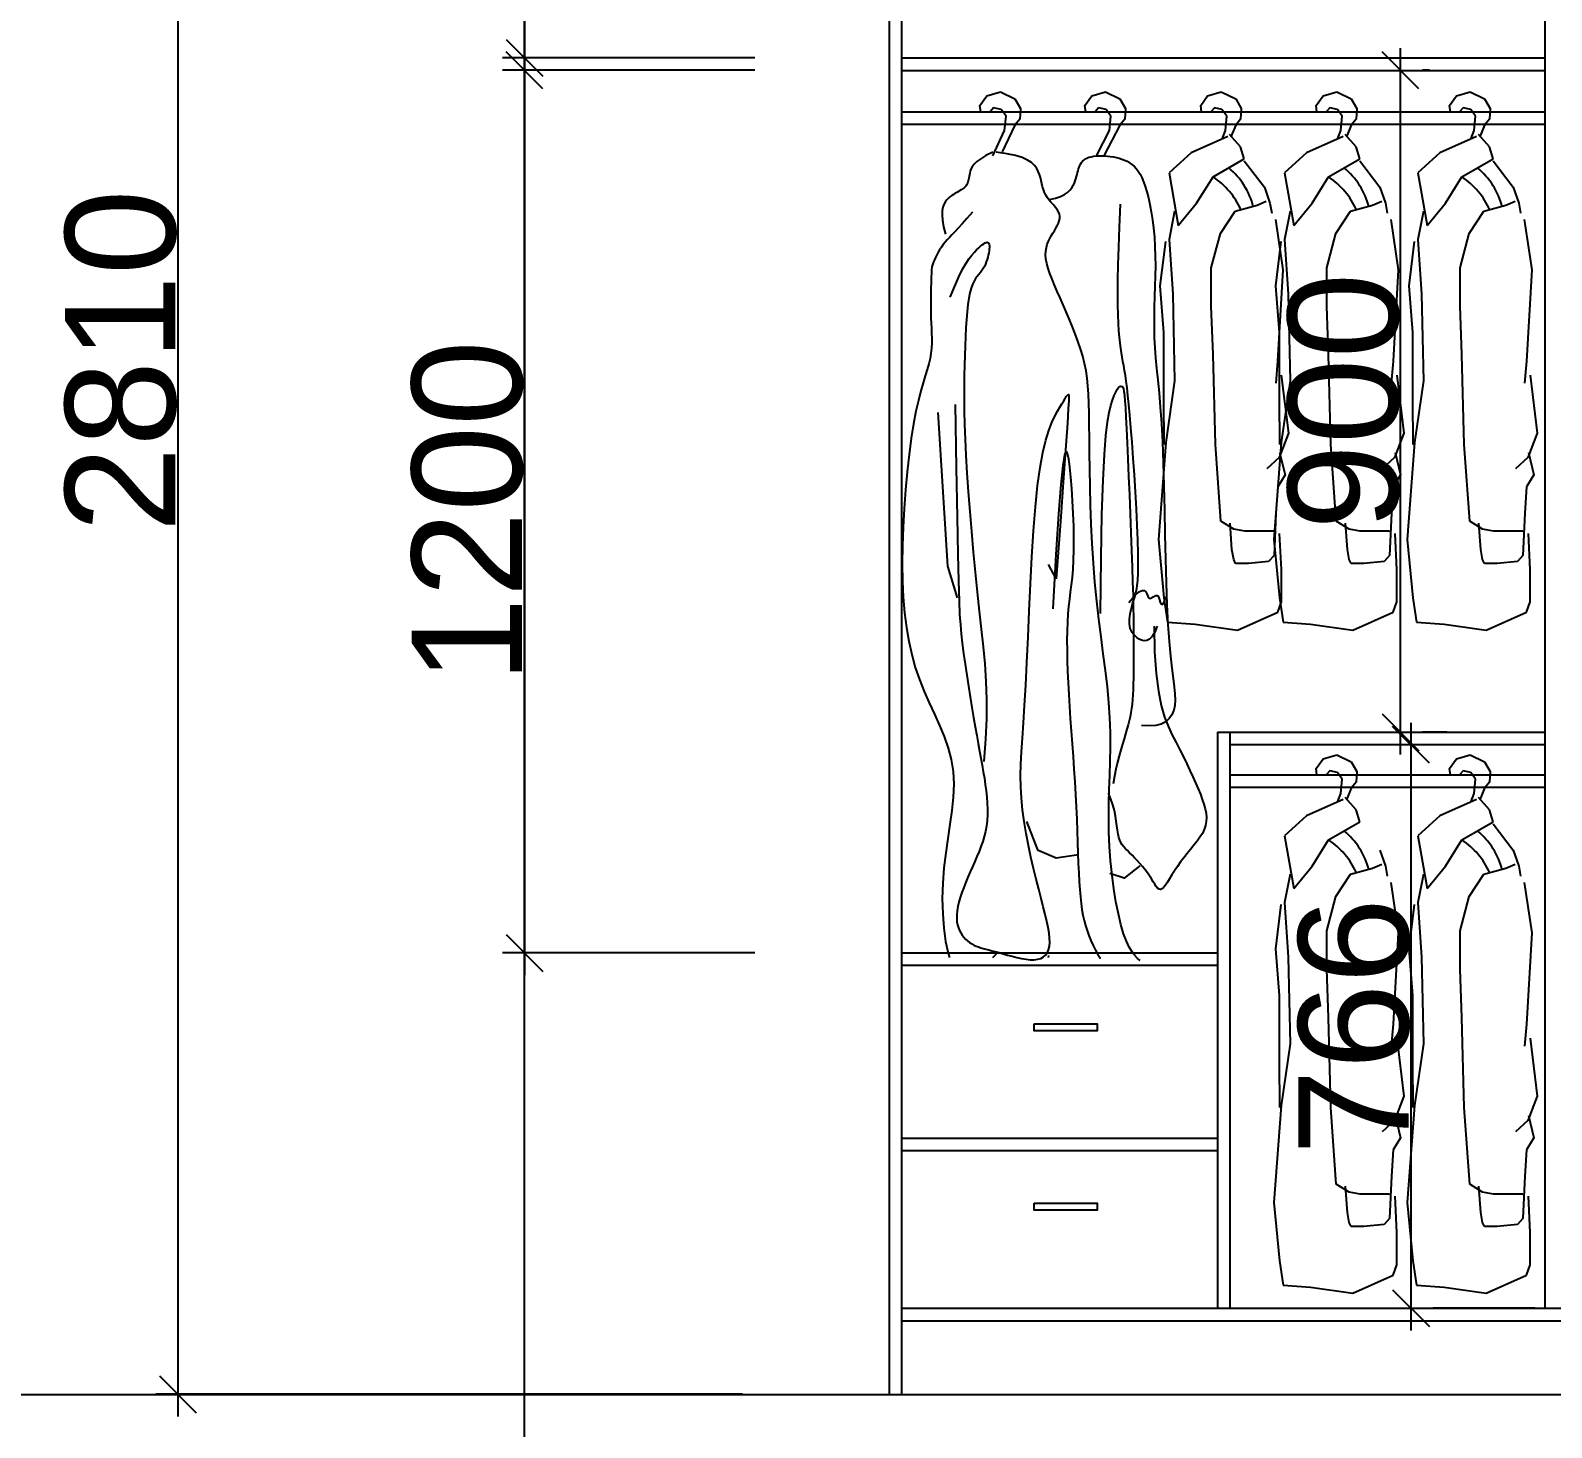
# Model space of a CAD drawing. Header units: millimetres. Extents: x -1666 to 220555, y -7114 to 28673.
# Drawn here: x 53719 to 55787, y -3278 to -1379 of the extents above; entities that cross this region are included whole.
import ezdxf

# ---------------------------------------------------------------- set-up
doc = ezdxf.new("R2010")
doc.units = ezdxf.units.MM
doc.header["$LTSCALE"] = 80
doc.styles.get("Standard").update_dxf_attribs({"font": 'arial.ttf'})
doc.dimstyles.new('ISO-25', dxfattribs={"dimtxt": 150, "dimasz": 50, "dimexe": 30, "dimexo": 200, "dimtad": 1, "dimtxsty": 'Standard', "dimblk": 'OBLIQUE', "dimcen": 2.5, "dimdle": 30, "dimclrd": 3, "dimclre": 3, "dimclrt": 3, "dimadec": 0, "dimazin": 0, "dimtfac": 1, "dimtmove": 0, "dimatfit": 3, "dimfxl": 1, "dimtfillclr": 3, "dimarcsym": 0})

# ---------------------------------------------------------------- blocks, each defined once
blk = doc.blocks.new('_Oblique')
at = {"color": 0, "linetype": 'ByBlock', "lineweight": -2}
blk.add_line((-0.5, -0.5), (0.5, 0.5), dxfattribs=at)
blk = doc.blocks.new('*D267')
at = {"color": 3, "lineweight": -2, "transparency": 16777216}
for p, q in [((53919.4, -393.1), (53919.4, -3263.1)), ((54686.7, -423.1), (53889.4, -423.1)), ((54686.7, -3233.1), (53889.4, -3233.1))]:
    blk.add_line(p, q, dxfattribs=at)
at = {"layer": 'Defpoints', "color": 0, "transparency": 16777216}
for p in [(54886.7, -423.1), (53919.4, -3233.1), (54886.7, -3233.1)]:
    blk.add_point(p, dxfattribs=at)
at = {"color": 3, "lineweight": -2, "transparency": 16777216, "xscale": 50, "yscale": 50, "zscale": 50}
for p, rotation in [((53919.4, -423.1), 90), ((53919.4, -3233.1), 270)]:
    blk.add_blockref('_Oblique', p, dxfattribs=dict(at, rotation=rotation))
at = {"color": 3, "transparency": 16777216, "insert": (53842.1, -1828.1), "char_height": 150, "attachment_point": 5, "rotation": 90}
blk.add_mtext('2810', dxfattribs=at)
blk = doc.blocks.new('*D273')
at = {"color": 3, "lineweight": -2, "transparency": 16777216}
for p, q in [((54390.5, -877.1), (54390.5, -1446.1)), ((54703.7, -907.1), (54360.5, -907.1)), ((54703.7, -1416.1), (54360.5, -1416.1))]:
    blk.add_line(p, q, dxfattribs=at)
at = {"layer": 'Defpoints', "color": 0, "transparency": 16777216}
for p in [(54903.7, -907.1), (54390.5, -1416.1), (54903.7, -1416.1)]:
    blk.add_point(p, dxfattribs=at)
at = {"color": 3, "lineweight": -2, "transparency": 16777216, "xscale": 50, "yscale": 50, "zscale": 50}
for p, rotation in [((54390.5, -907.1), 90), ((54390.5, -1416.1), 270)]:
    blk.add_blockref('_Oblique', p, dxfattribs=dict(at, rotation=rotation))
at = {"color": 3, "transparency": 16777216, "insert": (54313.3, -1161.6), "char_height": 150, "attachment_point": 5, "rotation": 90}
blk.add_mtext('509', dxfattribs=at)
blk = doc.blocks.new('*D274')
at = {"color": 3, "lineweight": -2, "transparency": 16777216}
for p, q in [((54390.5, -1403.1), (54390.5, -2663.1)), ((54703.7, -1433.1), (54360.5, -1433.1)), ((54703.7, -2633.1), (54360.5, -2633.1))]:
    blk.add_line(p, q, dxfattribs=at)
at = {"layer": 'Defpoints', "color": 0, "transparency": 16777216}
for p in [(54903.7, -1433.1), (54390.5, -2633.1), (54903.7, -2633.1)]:
    blk.add_point(p, dxfattribs=at)
at = {"color": 3, "lineweight": -2, "transparency": 16777216, "xscale": 50, "yscale": 50, "zscale": 50}
for p, rotation in [((54390.5, -1433.1), 90), ((54390.5, -2633.1), 270)]:
    blk.add_blockref('_Oblique', p, dxfattribs=dict(at, rotation=rotation))
at = {"color": 3, "transparency": 16777216, "insert": (54313.3, -2033.1), "char_height": 150, "attachment_point": 5, "rotation": 90}
blk.add_mtext('1200', dxfattribs=at)
blk = doc.blocks.new('*D279')
at = {"color": 3, "lineweight": -2, "transparency": 16777216}
for p, q in [((55581.4, -2363.1), (55581.4, -1403.1)), ((55620.9, -1433.1), (55611.4, -1433.1)), ((55644.3, -2333.1), (55611.4, -2333.1))]:
    blk.add_line(p, q, dxfattribs=at)
at = {"layer": 'Defpoints', "color": 0, "transparency": 16777216}
for p in [(55420.9, -1433.1), (55581.4, -1433.1), (55444.3, -2333.1)]:
    blk.add_point(p, dxfattribs=at)
at = {"color": 3, "lineweight": -2, "transparency": 16777216, "xscale": 50, "yscale": 50, "zscale": 50}
for p, rotation in [((55581.4, -1433.1), 90), ((55581.4, -2333.1), 270)]:
    blk.add_blockref('_Oblique', p, dxfattribs=dict(at, rotation=rotation))
at = {"color": 3, "transparency": 16777216, "insert": (55504.2, -1883.1), "char_height": 150, "attachment_point": 5, "rotation": 90}
blk.add_mtext('900', dxfattribs=at)
blk = doc.blocks.new('*D280')
at = {"color": 3, "lineweight": -2, "transparency": 16777216}
for p, q in [((55595.6, -2320.1), (55595.6, -3146.1)), ((55763.8, -2350.1), (55625.6, -2350.1)), ((55763.8, -3116.1), (55625.6, -3116.1))]:
    blk.add_line(p, q, dxfattribs=at)
at = {"layer": 'Defpoints', "color": 0, "transparency": 16777216}
for p in [(55563.8, -2350.1), (55563.8, -3116.1), (55595.6, -3116.1)]:
    blk.add_point(p, dxfattribs=at)
at = {"color": 3, "lineweight": -2, "transparency": 16777216, "xscale": 50, "yscale": 50, "zscale": 50}
for p, rotation in [((55595.6, -2350.1), 90), ((55595.6, -3116.1), 270)]:
    blk.add_blockref('_Oblique', p, dxfattribs=dict(at, rotation=rotation))
at = {"color": 3, "transparency": 16777216, "insert": (55518.4, -2733.1), "char_height": 150, "attachment_point": 5, "rotation": 90}
blk.add_mtext('766', dxfattribs=at)
blk = doc.blocks.new('*D288')
at = {"color": 3, "lineweight": -2, "transparency": 16777216}
for p, q in [((54903.7, -3316.1), (54903.7, -3630.4)), ((55332.5, -3316.1), (55332.5, -3630.4)), ((54873.7, -3600.4), (55332.5, -3600.4)), ((55332.5, -3600.4), (56013.6, -3600.4))]:
    blk.add_line(p, q, dxfattribs=at)
at = {"layer": 'Defpoints', "color": 0, "transparency": 16777216}
for p in [(54903.7, -3116.1), (55332.5, -3116.1), (55332.5, -3600.4)]:
    blk.add_point(p, dxfattribs=at)
at = {"color": 3, "lineweight": -2, "transparency": 16777216, "xscale": 50, "yscale": 50, "zscale": 50, "rotation": 180}
blk.add_blockref('_Oblique', (54903.7, -3600.4), dxfattribs=at)
at = {"color": 3, "lineweight": -2, "transparency": 16777216, "xscale": 50, "yscale": 50, "zscale": 50}
blk.add_blockref('_Oblique', (55332.5, -3600.4), dxfattribs=at)
at = {"color": 3, "transparency": 16777216, "insert": (55698, -3509.6), "char_height": 150, "attachment_point": 5}
blk.add_mtext('428,75', dxfattribs=at)

msp = doc.modelspace()

# ---------------------------------------------------------------- linework, layer by layer
at = {"color": 41, "true_color": 0xf4ee51}
for p, q in [((54390.51, -3441.083), (54390.51, -108.119)), ((54886.714, -3233.143), (54886.714, -423.143)), ((54903.714, -3233.143), (54903.714, -423.143)), ((55778.214, -3116.143), (55778.214, -440.143)), ((54903.714, -1416.143), (55778.214, -1416.143)), ((54903.714, -1433.143), (55778.214, -1433.143)), ((55332.464, -2332.691), (55332.464, -3116.143)), ((55778.214, -2333.141), (55332.464, -2333.141)), ((55349.464, -2332.691), (55349.464, -3116.143)), ((55778.214, -2350.141), (55349.464, -2350.141)), ((55332.464, -2633.143), (54903.714, -2633.143)), ((55332.464, -2650.143), (54903.714, -2650.143)), ((55332.464, -2885.143), (54903.714, -2885.143)), ((55332.464, -2902.143), (54903.714, -2902.143)), ((54903.714, -3116.143), (56686.714, -3116.143)), ((54903.714, -3133.143), (56686.714, -3133.143)), ((49392.576, -3233.143), (57996.849, -3233.143))]:
    msp.add_line(p, q, dxfattribs=at)
at = {"color": 8}
for p, q in [((55009.59, -1481.072), (55018.937, -1467.708)), ((55018.937, -1467.708), (55037.629, -1462.567)), ((55037.629, -1462.567), (55057.256, -1471.82)), ((55152.296, -1481.072), (55161.642, -1467.708)), ((55161.642, -1467.708), (55180.335, -1462.567)), ((55180.335, -1462.567), (55199.961, -1471.82)), ((55309.728, -1481.072), (55319.074, -1467.708)), ((55319.074, -1467.708), (55337.767, -1462.567)), ((55337.767, -1462.567), (55357.393, -1471.82)), ((55466.685, -1481.072), (55476.031, -1467.708)), ((55476.031, -1467.708), (55494.724, -1462.567)), ((55494.724, -1462.567), (55514.35, -1471.82)), ((55647.972, -1481.072), (55657.318, -1467.708)), ((55657.318, -1467.708), (55676.01, -1462.567)), ((55676.01, -1462.567), (55695.637, -1471.82)), ((55010.745, -1489.536), (55009.59, -1481.072)), ((55028.283, -1484.157), (55023.393, -1489.536)), ((55038.563, -1486.213), (55028.283, -1484.157)), ((55045.106, -1495.465), (55038.563, -1486.213)), ((55057.256, -1471.82), (55064.732, -1485.185)), ((55064.732, -1485.185), (55063.798, -1499.578)), ((55153.45, -1489.536), (55152.296, -1481.072)), ((55170.989, -1484.157), (55166.098, -1489.536)), ((55181.269, -1486.213), (55170.989, -1484.157)), ((55187.811, -1495.465), (55181.269, -1486.213)), ((55199.961, -1471.82), (55207.438, -1485.185)), ((55207.438, -1485.185), (55206.504, -1499.578)), ((55310.882, -1489.536), (55309.728, -1481.072)), ((55328.421, -1484.157), (55323.53, -1489.536)), ((55338.701, -1486.213), (55328.421, -1484.157)), ((55345.243, -1495.465), (55338.701, -1486.213)), ((55357.393, -1471.82), (55364.87, -1485.185)), ((55364.87, -1485.185), (55363.936, -1499.578)), ((55467.839, -1489.536), (55466.685, -1481.072)), ((55485.377, -1484.157), (55480.487, -1489.536)), ((55495.658, -1486.213), (55485.377, -1484.157)), ((55502.2, -1495.465), (55495.658, -1486.213)), ((55514.35, -1471.82), (55521.827, -1485.185)), ((55521.827, -1485.185), (55520.893, -1499.578)), ((55649.126, -1489.536), (55647.972, -1481.072)), ((55666.664, -1484.157), (55661.774, -1489.536)), ((55676.945, -1486.213), (55666.664, -1484.157)), ((55683.487, -1495.465), (55676.945, -1486.213)), ((55695.637, -1471.82), (55703.114, -1485.185)), ((55703.114, -1485.185), (55702.179, -1499.578)), ((54903.714, -1489.536), (55778.214, -1489.536)), ((54903.714, -1506.324), (55778.214, -1506.324)), ((55057.256, -1507.802), (55039.894, -1544.009)), ((55043.236, -1514.999), (55045.106, -1495.465)), ((55063.798, -1499.578), (55057.256, -1507.802)), ((55058.432, -1506.324), (55186.772, -1506.324)), ((55058.432, -1506.324), (55128.983, -1506.324)), ((55064.45, -1489.536), (55183.619, -1489.536)), ((55064.45, -1489.536), (55125.829, -1489.536)), ((55199.961, -1507.802), (55178.471, -1548.484)), ((55185.942, -1514.999), (55187.811, -1495.465)), ((55206.504, -1499.578), (55199.961, -1507.802)), ((55343.374, -1514.999), (55345.243, -1495.465)), ((55357.393, -1507.802), (55351.786, -1521.167)), ((55363.936, -1499.578), (55357.393, -1507.802)), ((55500.331, -1514.999), (55502.2, -1495.465)), ((55514.35, -1507.802), (55508.743, -1521.167)), ((55520.893, -1499.578), (55514.35, -1507.802)), ((55681.618, -1514.999), (55683.487, -1495.465)), ((55695.637, -1507.802), (55690.029, -1521.167)), ((55702.179, -1499.578), (55695.637, -1507.802)), ((55027.018, -1549.448), (55043.236, -1514.999)), ((55168.541, -1548.266), (55185.942, -1514.999)), ((55346.582, -1523.231), (55296.697, -1545.18)), ((55338.91, -1526.607), (55343.374, -1514.999)), ((55364.042, -1536.949), (55349.077, -1520.487)), ((55351.786, -1521.167), (55351.553, -1523.212)), ((55503.539, -1523.231), (55453.654, -1545.18)), ((55495.867, -1526.607), (55500.331, -1514.999)), ((55520.999, -1536.949), (55506.033, -1520.487)), ((55508.743, -1521.167), (55508.51, -1523.212)), ((55684.826, -1523.231), (55634.941, -1545.18)), ((55677.153, -1526.607), (55681.618, -1514.999)), ((55702.285, -1536.949), (55687.32, -1520.487)), ((55690.029, -1521.167), (55689.797, -1523.212)), ((55296.697, -1545.18), (55266.766, -1572.617)), ((55369.031, -1553.411), (55364.042, -1536.949)), ((55453.654, -1545.18), (55423.723, -1572.617)), ((55525.987, -1553.411), (55520.999, -1536.949)), ((55634.941, -1545.18), (55605.01, -1572.617)), ((55707.274, -1553.411), (55702.285, -1536.949)), ((55326.628, -1578.104), (55369.031, -1553.411)), ((55369.031, -1556.155), (55396.467, -1591.823)), ((55483.585, -1578.104), (55525.987, -1553.411)), ((55525.987, -1556.155), (55553.424, -1591.823)), ((55664.872, -1578.104), (55707.274, -1553.411)), ((55707.274, -1556.155), (55734.711, -1591.823)), ((55266.766, -1572.617), (55279.238, -1643.953)), ((55304.18, -1613.772), (55326.628, -1578.104)), ((55396.467, -1591.823), (55403.95, -1613.772)), ((55423.723, -1572.617), (55436.194, -1643.953)), ((55461.137, -1613.772), (55483.585, -1578.104)), ((55553.424, -1591.823), (55560.907, -1613.772)), ((55605.01, -1572.617), (55617.481, -1643.953)), ((55642.423, -1613.772), (55664.872, -1578.104)), ((55734.711, -1591.823), (55742.193, -1613.772)), ((55386.49, -1616.516), (55398.962, -1611.029)), ((55543.447, -1616.516), (55555.918, -1611.029)), ((55724.734, -1616.516), (55737.205, -1611.029)), ((55274.249, -1624.747), (55266.766, -1663.158)), ((55279.238, -1643.953), (55304.18, -1613.772)), ((55336.605, -1654.927), (55356.559, -1624.747)), ((55356.559, -1624.747), (55386.49, -1616.516)), ((55403.95, -1613.772), (55406.444, -1627.491)), ((55431.206, -1624.747), (55423.723, -1663.158)), ((55436.194, -1643.953), (55461.137, -1613.772)), ((55493.562, -1654.927), (55513.516, -1624.747)), ((55513.516, -1624.747), (55543.447, -1616.516)), ((55560.907, -1613.772), (55563.401, -1627.491)), ((55612.492, -1624.747), (55605.01, -1663.158)), ((55617.481, -1643.953), (55642.423, -1613.772)), ((55674.849, -1654.927), (55694.803, -1624.747)), ((55694.803, -1624.747), (55724.734, -1616.516)), ((55742.193, -1613.772), (55744.688, -1627.491)), ((55411.433, -1635.722), (55421.41, -1704.314)), ((55568.39, -1635.722), (55578.367, -1704.314)), ((55749.676, -1635.722), (55759.653, -1704.314)), ((55261.778, -1665.902), (55254.295, -1726.263)), ((55266.766, -1663.158), (55271.755, -1737.238)), ((55324.134, -1701.57), (55336.605, -1654.927)), ((55418.735, -1665.902), (55411.252, -1726.263)), ((55423.723, -1663.158), (55428.712, -1737.238)), ((55481.091, -1701.57), (55493.562, -1654.927)), ((55600.021, -1665.902), (55592.538, -1726.263)), ((55605.01, -1663.158), (55609.998, -1737.238)), ((55662.377, -1701.57), (55674.849, -1654.927)), ((55324.134, -1753.7), (55324.134, -1701.57)), ((55421.41, -1704.314), (55414.222, -1828.393)), ((55481.091, -1753.7), (55481.091, -1701.57)), ((55578.367, -1704.314), (55571.179, -1828.393)), ((55662.377, -1753.7), (55662.377, -1701.57)), ((55759.653, -1704.314), (55752.465, -1828.393)), ((55254.295, -1726.263), (55259.284, -1789.368)), ((55411.252, -1726.263), (55416.24, -1789.368)), ((55592.538, -1726.263), (55597.527, -1789.368)), ((55271.755, -1737.238), (55274.249, -1855.216)), ((55326.628, -1819.548), (55324.134, -1753.7)), ((55428.712, -1737.238), (55431.206, -1855.216)), ((55483.585, -1819.548), (55481.091, -1753.7)), ((55609.998, -1737.238), (55612.492, -1855.216)), ((55664.872, -1819.548), (55662.377, -1753.7)), ((55259.284, -1789.368), (55259.284, -1879.909)), ((55416.24, -1789.368), (55416.24, -1879.909)), ((55597.527, -1789.368), (55597.527, -1879.909)), ((55329.68, -1941.856), (55326.628, -1819.548)), ((55486.637, -1941.856), (55483.585, -1819.548)), ((55667.924, -1941.856), (55664.872, -1819.548)), ((55414.222, -1828.393), (55411.728, -1858.573)), ((55571.179, -1828.393), (55568.685, -1858.573)), ((55752.465, -1828.393), (55749.971, -1858.573)), ((55274.249, -1855.216), (55262.336, -1939.113)), ((55419.21, -1847.598), (55428.892, -1926.551)), ((55431.206, -1855.216), (55419.293, -1939.113)), ((55576.167, -1847.598), (55585.849, -1926.551)), ((55612.492, -1855.216), (55600.579, -1939.113)), ((55757.454, -1847.598), (55767.136, -1926.551)), ((55259.284, -1879.909), (55259.841, -1941.856)), ((55416.24, -1879.909), (55416.798, -1941.856)), ((55597.527, -1879.909), (55598.085, -1941.856)), ((55262.336, -1939.113), (55252.359, -2070.809)), ((55337.163, -2046.116), (55329.68, -1941.856)), ((55419.293, -1939.113), (55409.316, -2070.809)), ((55428.892, -1926.551), (55416.421, -1959.476)), ((55494.12, -2046.116), (55486.637, -1941.856)), ((55585.849, -1926.551), (55573.378, -1959.476)), ((55600.579, -1939.113), (55590.602, -2070.809)), ((55675.406, -2046.116), (55667.924, -1941.856)), ((55767.136, -1926.551), (55754.665, -1959.476)), ((55416.421, -1959.476), (55399.519, -1974.781)), ((55416.979, -1952.831), (55424.462, -1983.012)), ((55573.378, -1959.476), (55556.476, -1974.781)), ((55573.936, -1952.831), (55581.419, -1983.012)), ((55754.665, -1959.476), (55737.763, -1974.781)), ((55755.222, -1952.831), (55762.705, -1983.012)), ((55424.462, -1983.012), (55414.485, -1999.474)), ((55581.419, -1983.012), (55571.442, -1999.474)), ((55762.705, -1983.012), (55752.728, -1999.474)), ((55414.485, -1999.474), (55411.991, -2035.141)), ((55571.442, -1999.474), (55568.948, -2035.141)), ((55752.728, -1999.474), (55750.234, -2035.141)), ((55354.623, -2057.091), (55337.163, -2046.116)), ((55411.991, -2035.141), (55409.496, -2092.759)), ((55511.58, -2057.091), (55494.12, -2046.116)), ((55568.948, -2035.141), (55566.453, -2092.759)), ((55692.866, -2057.091), (55675.406, -2046.116)), ((55750.234, -2035.141), (55747.74, -2092.759)), ((55352.129, -2084.528), (55349.634, -2048.86)), ((55369.588, -2059.835), (55354.623, -2057.091)), ((55409.496, -2059.835), (55369.588, -2059.835)), ((55419.473, -2111.964), (55416.979, -2062.578)), ((55509.086, -2084.528), (55506.591, -2048.86)), ((55526.545, -2059.835), (55511.58, -2057.091)), ((55566.453, -2059.835), (55526.545, -2059.835)), ((55576.43, -2111.964), (55573.936, -2062.578)), ((55690.372, -2084.528), (55687.878, -2048.86)), ((55707.832, -2059.835), (55692.866, -2057.091)), ((55747.74, -2059.835), (55707.832, -2059.835)), ((55757.717, -2111.964), (55755.222, -2062.578)), ((55252.359, -2070.809), (55259.841, -2150.376)), ((55354.623, -2098.246), (55352.129, -2084.528)), ((55409.316, -2070.809), (55416.798, -2150.376)), ((55511.58, -2098.246), (55509.086, -2084.528)), ((55590.602, -2070.809), (55598.085, -2150.376)), ((55692.866, -2098.246), (55690.372, -2084.528)), ((55357.117, -2103.733), (55354.623, -2098.246)), ((55374.577, -2103.733), (55357.117, -2103.733)), ((55402.014, -2100.99), (55374.577, -2103.733)), ((55409.496, -2092.759), (55402.014, -2100.99)), ((55514.074, -2103.733), (55511.58, -2098.246)), ((55531.534, -2103.733), (55514.074, -2103.733)), ((55558.971, -2100.99), (55531.534, -2103.733)), ((55566.453, -2092.759), (55558.971, -2100.99)), ((55695.36, -2103.733), (55692.866, -2098.246)), ((55712.82, -2103.733), (55695.36, -2103.733)), ((55740.257, -2100.99), (55712.82, -2103.733)), ((55747.74, -2092.759), (55740.257, -2100.99)), ((55419.473, -2155.863), (55419.473, -2111.964)), ((55576.43, -2155.863), (55576.43, -2111.964)), ((55757.717, -2155.863), (55757.717, -2111.964)), ((55259.841, -2150.376), (55264.83, -2183.3)), ((55416.798, -2150.376), (55421.787, -2183.3)), ((55598.085, -2150.376), (55603.073, -2183.3)), ((55359.611, -2194.275), (55414.485, -2169.582)), ((55414.485, -2169.582), (55419.473, -2155.863)), ((55516.568, -2194.275), (55571.442, -2169.582)), ((55571.442, -2169.582), (55576.43, -2155.863)), ((55697.855, -2194.275), (55752.728, -2169.582)), ((55752.728, -2169.582), (55757.717, -2155.863)), ((55264.83, -2183.3), (55302.244, -2186.044)), ((55302.244, -2186.044), (55359.611, -2194.275)), ((55421.787, -2183.3), (55459.201, -2186.044)), ((55459.201, -2186.044), (55516.568, -2194.275)), ((55603.073, -2183.3), (55640.487, -2186.044)), ((55640.487, -2186.044), (55697.855, -2194.275)), ((55466.685, -2382.407), (55476.031, -2369.042)), ((55476.031, -2369.042), (55494.724, -2363.902)), ((55494.724, -2363.902), (55514.35, -2373.155)), ((55514.35, -2373.155), (55521.827, -2386.52)), ((55647.972, -2382.407), (55657.318, -2369.042)), ((55657.318, -2369.042), (55676.01, -2363.902)), ((55676.01, -2363.902), (55695.637, -2373.155)), ((55695.637, -2373.155), (55703.114, -2386.52)), ((55349.464, -2390.871), (55778.214, -2390.871)), ((55467.839, -2390.871), (55466.685, -2382.407)), ((55485.377, -2385.492), (55480.487, -2390.871)), ((55495.658, -2387.548), (55485.377, -2385.492)), ((55502.2, -2396.8), (55495.658, -2387.548)), ((55500.331, -2416.334), (55502.2, -2396.8)), ((55521.827, -2386.52), (55520.893, -2400.913)), ((55649.126, -2390.871), (55647.972, -2382.407)), ((55666.664, -2385.492), (55661.774, -2390.871)), ((55676.945, -2387.548), (55666.664, -2385.492)), ((55683.487, -2396.8), (55676.945, -2387.548)), ((55681.618, -2416.334), (55683.487, -2396.8)), ((55703.114, -2386.52), (55702.179, -2400.913)), ((55349.464, -2407.659), (55778.214, -2407.659)), ((55495.867, -2427.942), (55500.331, -2416.334)), ((55514.35, -2409.137), (55508.743, -2422.502)), ((55520.893, -2400.913), (55514.35, -2409.137)), ((55677.153, -2427.942), (55681.618, -2416.334)), ((55695.637, -2409.137), (55690.029, -2422.502)), ((55702.179, -2400.913), (55695.637, -2409.137)), ((55503.539, -2424.566), (55453.654, -2446.515)), ((55520.999, -2438.284), (55506.033, -2421.822)), ((55508.743, -2422.502), (55508.51, -2424.547)), ((55525.987, -2454.746), (55520.999, -2438.284)), ((55684.826, -2424.566), (55634.941, -2446.515)), ((55702.285, -2438.284), (55687.32, -2421.822)), ((55690.029, -2422.502), (55689.797, -2424.547)), ((55707.274, -2454.746), (55702.285, -2438.284)), ((55453.654, -2446.515), (55423.723, -2473.952)), ((55483.585, -2479.439), (55525.987, -2454.746)), ((55634.941, -2446.515), (55605.01, -2473.952)), ((55664.872, -2479.439), (55707.274, -2454.746)), ((55707.274, -2457.49), (55734.711, -2493.158)), ((55423.723, -2473.952), (55436.194, -2545.287)), ((55461.137, -2515.107), (55483.585, -2479.439)), ((55605.01, -2473.952), (55617.481, -2545.287)), ((55642.423, -2515.107), (55664.872, -2479.439)), ((55553.424, -2493.158), (55560.907, -2515.107)), ((55734.711, -2493.158), (55742.193, -2515.107)), ((55436.194, -2545.287), (55461.137, -2515.107)), ((55513.516, -2526.082), (55543.447, -2517.851)), ((55543.447, -2517.851), (55555.918, -2512.363)), ((55560.907, -2515.107), (55563.401, -2528.825)), ((55617.481, -2545.287), (55642.423, -2515.107)), ((55694.803, -2526.082), (55724.734, -2517.851)), ((55724.734, -2517.851), (55737.205, -2512.363)), ((55742.193, -2515.107), (55744.688, -2528.825)), ((55431.206, -2526.082), (55423.723, -2564.493)), ((55493.562, -2556.262), (55513.516, -2526.082)), ((55568.39, -2537.056), (55578.367, -2605.648)), ((55612.492, -2526.082), (55605.01, -2564.493)), ((55674.849, -2556.262), (55694.803, -2526.082)), ((55749.676, -2537.056), (55759.653, -2605.648)), ((55481.091, -2602.905), (55493.562, -2556.262)), ((55662.377, -2602.905), (55674.849, -2556.262)), ((55418.735, -2567.237), (55411.252, -2627.598)), ((55423.723, -2564.493), (55428.712, -2638.573)), ((55600.021, -2567.237), (55592.538, -2627.598)), ((55605.01, -2564.493), (55609.998, -2638.573)), ((55481.091, -2655.035), (55481.091, -2602.905)), ((55662.377, -2655.035), (55662.377, -2602.905)), ((55578.367, -2605.648), (55571.179, -2729.727)), ((55759.653, -2605.648), (55752.465, -2729.727)), ((55411.252, -2627.598), (55416.24, -2690.702)), ((55428.712, -2638.573), (55431.206, -2756.551)), ((55592.538, -2627.598), (55597.527, -2690.702)), ((55609.998, -2638.573), (55612.492, -2756.551)), ((55483.585, -2720.883), (55481.091, -2655.035)), ((55664.872, -2720.883), (55662.377, -2655.035)), ((55416.24, -2690.702), (55416.24, -2781.244)), ((55597.527, -2690.702), (55597.527, -2781.244)), ((55486.637, -2843.191), (55483.585, -2720.883)), ((55667.924, -2843.191), (55664.872, -2720.883)), ((55571.179, -2729.727), (55568.685, -2759.908)), ((55576.167, -2748.933), (55585.849, -2827.886)), ((55752.465, -2729.727), (55749.971, -2759.908)), ((55757.454, -2748.933), (55767.136, -2827.886)), ((55431.206, -2756.551), (55419.293, -2840.448)), ((55612.492, -2756.551), (55600.579, -2840.448)), ((55416.24, -2781.244), (55416.798, -2843.191)), ((55597.527, -2781.244), (55598.085, -2843.191)), ((55585.849, -2827.886), (55573.378, -2860.81)), ((55767.136, -2827.886), (55754.665, -2860.81)), ((55419.293, -2840.448), (55409.316, -2972.144)), ((55494.12, -2947.451), (55486.637, -2843.191)), ((55600.579, -2840.448), (55590.602, -2972.144)), ((55675.406, -2947.451), (55667.924, -2843.191)), ((55573.378, -2860.81), (55556.476, -2876.115)), ((55573.936, -2854.166), (55581.419, -2884.346)), ((55754.665, -2860.81), (55737.763, -2876.115)), ((55755.222, -2854.166), (55762.705, -2884.346)), ((55581.419, -2884.346), (55571.442, -2900.808)), ((55762.705, -2884.346), (55752.728, -2900.808)), ((55571.442, -2900.808), (55568.948, -2936.476)), ((55752.728, -2900.808), (55750.234, -2936.476)), ((55511.58, -2958.426), (55494.12, -2947.451)), ((55509.086, -2985.862), (55506.591, -2950.195)), ((55568.948, -2936.476), (55566.453, -2994.093)), ((55692.866, -2958.426), (55675.406, -2947.451)), ((55690.372, -2985.862), (55687.878, -2950.195)), ((55750.234, -2936.476), (55747.74, -2994.093)), ((55409.316, -2972.144), (55416.798, -3051.711)), ((55526.545, -2961.169), (55511.58, -2958.426)), ((55566.453, -2961.169), (55526.545, -2961.169)), ((55576.43, -3013.299), (55573.936, -2963.913)), ((55590.602, -2972.144), (55598.085, -3051.711)), ((55707.832, -2961.169), (55692.866, -2958.426)), ((55747.74, -2961.169), (55707.832, -2961.169)), ((55757.717, -3013.299), (55755.222, -2963.913)), ((55511.58, -2999.581), (55509.086, -2985.862)), ((55566.453, -2994.093), (55558.971, -3002.324)), ((55692.866, -2999.581), (55690.372, -2985.862)), ((55747.74, -2994.093), (55740.257, -3002.324)), ((55514.074, -3005.068), (55511.58, -2999.581)), ((55531.534, -3005.068), (55514.074, -3005.068)), ((55558.971, -3002.324), (55531.534, -3005.068)), ((55576.43, -3057.198), (55576.43, -3013.299)), ((55695.36, -3005.068), (55692.866, -2999.581)), ((55712.82, -3005.068), (55695.36, -3005.068)), ((55740.257, -3002.324), (55712.82, -3005.068)), ((55757.717, -3057.198), (55757.717, -3013.299)), ((55416.798, -3051.711), (55421.787, -3084.635)), ((55571.442, -3070.916), (55576.43, -3057.198)), ((55598.085, -3051.711), (55603.073, -3084.635)), ((55752.728, -3070.916), (55757.717, -3057.198)), ((55516.568, -3095.61), (55571.442, -3070.916)), ((55697.855, -3095.61), (55752.728, -3070.916)), ((55421.787, -3084.635), (55459.201, -3087.378)), ((55459.201, -3087.378), (55516.568, -3095.61)), ((55603.073, -3084.635), (55640.487, -3087.378)), ((55640.487, -3087.378), (55697.855, -3095.61))]:
    msp.add_line(p, q, dxfattribs=at)
for points in [[(55027.067, -1544.344), (55017.847, -1549.039), (55010.726, -1553.345), (55005.416, -1557.292), (55001.626, -1560.913), (54999.064, -1564.24), (54997.441, -1567.304), (54996.466, -1570.137), (54995.848, -1572.771), (54995.342, -1575.233), (54994.883, -1577.532), (54994.448, -1579.672), (54994.017, -1581.656), (54993.57, -1583.491), (54993.085, -1585.178), (54992.542, -1586.723), (54991.919, -1588.131), (54991.197, -1589.407), (54990.362, -1590.575), (54989.401, -1591.659), (54988.302, -1592.685), (54987.053, -1593.677), (54985.64, -1594.66), (54984.052, -1595.661), (54982.275, -1596.703), (54980.306, -1597.813), (54978.178, -1599.016), (54975.933, -1600.342), (54973.613, -1601.815), (54971.259, -1603.465), (54968.914, -1605.318), (54966.618, -1607.4), (54964.415, -1609.741), (54962.361, -1612.395), (54960.576, -1615.537), (54959.191, -1619.369), (54958.343, -1624.095), (54958.165, -1629.918), (54958.79, -1637.04), (54960.352, -1645.666), (54962.987, -1655.997)], [(55227.452, -2643.276), (55223.98, -2640.396), (55220.308, -2636.645), (55216.502, -2631.723), (55212.628, -2625.327), (55208.755, -2617.156), (55204.949, -2606.909), (55201.276, -2594.391), (55197.805, -2579.835), (55194.601, -2563.58), (55191.733, -2545.963), (55189.266, -2527.326), (55187.268, -2508.006), (55185.806, -2488.344), (55184.946, -2468.676), (55184.714, -2449.269), (55184.968, -2430.083), (55185.524, -2411.006), (55186.196, -2391.925), (55186.802, -2372.727), (55187.156, -2353.298), (55187.075, -2333.527), (55186.375, -2313.299), (55184.929, -2292.516), (55182.841, -2271.142), (55180.274, -2249.151), (55177.39, -2226.522), (55174.352, -2203.231), (55171.321, -2179.255), (55168.46, -2154.571), (55165.931, -2129.155), (55163.861, -2103.056), (55162.228, -2076.604), (55160.976, -2050.202), (55160.049, -2024.251), (55159.39, -1999.155), (55158.942, -1975.314), (55158.648, -1953.132), (55158.453, -1933.01), (55158.296, -1915.228), (55158.103, -1899.575), (55157.8, -1885.719), (55157.308, -1873.326), (55156.553, -1862.064), (55155.457, -1851.6), (55153.945, -1841.601), (55151.94, -1831.734), (55149.392, -1821.733), (55146.359, -1811.598), (55142.924, -1801.395), (55139.17, -1791.193), (55135.183, -1781.058), (55131.044, -1771.057), (55126.839, -1761.256), (55122.65, -1751.724), (55118.562, -1742.519), (55114.653, -1733.674), (55111.003, -1725.215), (55107.693, -1717.166), (55104.801, -1709.551), (55102.408, -1702.398), (55100.592, -1695.73), (55099.433, -1689.573), (55098.982, -1683.937), (55099.176, -1678.779), (55099.923, -1674.039), (55101.13, -1669.659), (55102.705, -1665.581), (55104.557, -1661.745), (55106.592, -1658.094), (55108.72, -1654.568), (55110.847, -1651.118), (55112.878, -1647.731), (55114.716, -1644.403), (55116.266, -1641.129), (55117.43, -1637.905), (55118.113, -1634.727), (55118.218, -1631.591), (55117.65, -1628.493), (55116.354, -1625.425), (55114.446, -1622.365), (55112.087, -1619.288), (55109.434, -1616.17), (55106.648, -1612.985), (55103.887, -1609.707), (55101.31, -1606.312), (55099.076, -1602.775), (55097.298, -1599.079), (55095.903, -1595.241), (55094.772, -1591.285), (55093.785, -1587.238), (55092.823, -1583.123), (55091.767, -1578.966), (55090.498, -1574.793), (55088.896, -1570.628), (55086.806, -1566.504), (55083.932, -1562.485), (55079.939, -1558.642), (55074.497, -1555.046), (55067.271, -1551.768), (55057.929, -1548.879), (55046.139, -1546.45), (55031.567, -1544.553)], [(55104.434, -1608.848), (55112.498, -1607.002), (55119.123, -1604.731), (55124.475, -1602.114), (55128.723, -1599.226), (55132.032, -1596.145), (55134.572, -1592.95), (55136.508, -1589.717), (55138.01, -1586.523), (55139.223, -1583.434), (55140.22, -1580.459), (55141.048, -1577.598), (55141.76, -1574.848), (55142.405, -1572.206), (55143.033, -1569.671), (55143.694, -1567.241), (55144.439, -1564.913), (55145.315, -1562.689), (55146.353, -1560.582), (55147.585, -1558.609), (55149.038, -1556.787), (55150.742, -1555.132), (55152.727, -1553.662), (55155.021, -1552.392), (55157.655, -1551.34), (55160.643, -1550.517), (55163.945, -1549.917), (55167.506, -1549.525), (55171.273, -1549.331), (55175.19, -1549.32), (55179.204, -1549.481), (55183.259, -1549.802), (55187.302, -1550.268), (55191.285, -1550.875), (55195.188, -1551.641), (55198.999, -1552.591), (55202.706, -1553.751), (55206.295, -1555.145), (55209.755, -1556.798), (55213.072, -1558.736), (55216.234, -1560.984), (55219.233, -1563.576), (55222.078, -1566.587), (55224.78, -1570.101), (55227.352, -1574.2), (55229.807, -1578.969), (55232.157, -1584.492), (55234.415, -1590.851), (55236.594, -1598.132), (55238.697, -1606.39), (55240.691, -1615.573), (55242.534, -1625.601), (55244.184, -1636.396), (55245.6, -1647.877), (55246.74, -1659.965), (55247.562, -1672.58), (55248.024, -1685.643), (55248.109, -1699.075), (55247.901, -1712.796), (55247.509, -1726.725), (55247.042, -1740.785), (55246.608, -1754.894), (55246.316, -1768.975), (55246.276, -1782.946), (55246.595, -1796.73), (55247.35, -1810.338), (55248.477, -1824.158), (55249.883, -1838.669), (55251.472, -1854.35), (55253.149, -1871.681), (55254.818, -1891.142), (55256.384, -1913.211), (55257.752, -1938.368), (55258.856, -1966.854), (55259.748, -1997.962), (55260.509, -2030.745), (55261.223, -2064.256), (55261.97, -2097.55), (55262.833, -2129.68), (55263.892, -2159.7), (55265.23, -2186.663), (55266.887, -2209.853), (55268.739, -2229.474), (55270.618, -2245.959), (55272.358, -2259.741), (55273.793, -2271.254), (55274.756, -2280.931), (55275.081, -2289.205), (55274.601, -2296.511), (55273.164, -2303.186), (55270.677, -2309.191), (55267.06, -2314.393), (55262.233, -2318.657), (55256.117, -2321.849), (55248.632, -2323.836), (55239.699, -2324.483), (55229.238, -2323.657)], [(54999.42, -1625.993), (54991.964, -1634.775), (54985.579, -1641.999), (54980.132, -1647.918), (54975.488, -1652.782), (54971.514, -1656.842), (54968.077, -1660.35), (54965.04, -1663.556), (54962.272, -1666.712), (54959.663, -1670.017), (54957.205, -1673.46), (54954.914, -1676.978), (54952.807, -1680.509), (54950.901, -1683.989), (54949.212, -1687.357), (54947.759, -1690.549), (54946.556, -1693.502), (54945.612, -1696.186), (54944.898, -1698.703), (54944.377, -1701.187), (54944.011, -1703.771), (54943.762, -1706.589), (54943.592, -1709.776), (54943.465, -1713.465), (54943.341, -1717.791), (54943.194, -1722.844), (54943.034, -1728.551), (54942.883, -1734.793), (54942.761, -1741.454), (54942.689, -1748.417), (54942.688, -1755.563), (54942.78, -1762.777), (54942.984, -1769.94), (54943.304, -1776.963), (54943.67, -1783.86), (54943.995, -1790.673), (54944.189, -1797.444), (54944.166, -1804.215), (54943.838, -1811.028), (54943.116, -1817.925), (54941.912, -1824.948), (54940.169, -1832.183), (54937.946, -1839.897), (54935.33, -1848.403), (54932.413, -1858.012), (54929.281, -1869.036), (54926.025, -1881.788), (54922.732, -1896.579), (54919.493, -1913.721), (54916.391, -1933.393), (54913.497, -1955.233), (54910.874, -1978.749), (54908.587, -2003.445), (54906.703, -2028.827), (54905.286, -2054.402), (54904.4, -2079.675), (54904.111, -2104.152), (54904.477, -2127.435), (54905.527, -2149.513), (54907.282, -2170.474), (54909.766, -2190.401), (54912.998, -2209.383), (54917.002, -2227.503), (54921.8, -2244.849), (54927.412, -2261.506), (54933.801, -2277.573), (54940.684, -2293.196), (54947.718, -2308.534), (54954.559, -2323.746), (54960.864, -2338.993), (54966.29, -2354.431), (54970.494, -2370.222), (54973.133, -2386.523), (54973.984, -2403.461), (54973.314, -2421.036), (54971.509, -2439.214), (54968.958, -2457.961), (54966.046, -2477.243), (54963.162, -2497.028), (54960.692, -2517.282), (54959.024, -2537.971), (54958.465, -2558.955), (54959.01, -2579.662), (54960.571, -2599.415), (54963.064, -2617.535), (54966.403, -2633.345), (54968.324, -2639.357)], [(55250.669, -2188.639), (55247.319, -2196.933), (55243.757, -2202.748), (55240.074, -2206.421), (55236.359, -2208.285), (55232.703, -2208.675), (55229.196, -2207.928), (55225.927, -2206.376), (55222.987, -2204.356), (55220.447, -2202.145), (55218.307, -2199.796), (55216.548, -2197.305), (55215.151, -2194.667), (55214.097, -2191.878), (55213.368, -2188.935), (55212.944, -2185.833), (55212.807, -2182.567), (55212.936, -2179.14), (55213.304, -2175.574), (55213.881, -2171.899), (55214.638, -2168.145), (55215.545, -2164.341), (55216.574, -2160.516), (55217.695, -2156.699), (55218.879, -2152.92), (55220.092, -2149.134), (55221.283, -2145.003), (55222.397, -2140.114), (55223.378, -2134.055), (55224.171, -2126.412), (55224.721, -2116.775), (55224.971, -2104.73), (55224.868, -2089.864), (55224.374, -2071.96), (55223.536, -2051.573), (55222.418, -2029.452), (55221.084, -2006.347), (55219.599, -1983.008), (55218.029, -1960.184), (55216.437, -1938.624), (55214.889, -1919.079), (55213.436, -1902.122), (55212.078, -1887.62), (55210.801, -1875.267), (55209.592, -1864.754), (55208.437, -1855.773), (55207.322, -1848.017), (55206.235, -1841.179), (55205.161, -1834.949), (55204.092, -1829.034), (55203.04, -1823.195), (55202.022, -1817.205), (55201.054, -1810.839), (55200.152, -1803.869), (55199.335, -1796.071), (55198.617, -1787.218), (55198.017, -1777.084), (55197.554, -1765.429), (55197.258, -1751.952), (55197.164, -1736.341), (55197.303, -1718.282), (55197.711, -1697.459), (55198.419, -1673.56), (55199.463, -1646.271), (55200.875, -1615.277)], [(54969.416, -1741.722), (54975.551, -1726.345), (54981.125, -1713.742), (54986.18, -1703.57), (54990.758, -1695.489), (54994.901, -1689.157), (54998.65, -1684.234), (55002.047, -1680.379), (55005.135, -1677.249), (55007.949, -1674.563), (55010.498, -1672.268), (55012.789, -1670.371), (55014.824, -1668.878), (55016.608, -1667.795), (55018.145, -1667.128), (55019.439, -1666.884), (55020.494, -1667.07), (55021.317, -1667.683), (55021.917, -1668.699), (55022.309, -1670.083), (55022.503, -1671.802), (55022.514, -1673.823), (55022.353, -1676.111), (55022.032, -1678.634), (55021.566, -1681.357), (55020.962, -1684.246), (55020.215, -1687.256), (55019.318, -1690.342), (55018.262, -1693.457), (55017.038, -1696.555), (55015.639, -1699.591), (55014.055, -1702.517), (55012.279, -1705.289), (55010.313, -1707.897), (55008.205, -1710.485), (55006.013, -1713.232), (55003.796, -1716.317), (55001.612, -1719.922), (54999.52, -1724.226), (54997.58, -1729.408), (54995.848, -1735.65), (54994.37, -1743.083), (54993.13, -1751.646), (54992.1, -1761.23), (54991.249, -1771.726), (54990.549, -1783.027), (54989.971, -1795.022), (54989.485, -1807.603), (54989.061, -1820.661), (54988.683, -1834.142), (54988.382, -1848.202), (54988.199, -1863.053), (54988.179, -1878.907), (54988.363, -1895.976), (54988.795, -1914.471), (54989.518, -1934.603), (54990.574, -1956.584), (54991.991, -1980.517), (54993.739, -2006.066), (54995.771, -2032.788), (54998.041, -2060.238), (55000.504, -2087.973), (55003.114, -2115.549), (55005.824, -2142.521), (55008.589, -2168.446), (55011.339, -2193.052), (55013.909, -2216.755), (55016.108, -2240.143), (55017.748, -2263.804), (55018.639, -2288.327), (55018.592, -2314.3), (55017.417, -2342.312), (55014.924, -2372.949)], [(54975.845, -1887.456), (54977.433, -1973.661), (54978.669, -2040.495), (54979.653, -2090.894), (54980.481, -2127.796), (54981.253, -2154.138), (54982.066, -2172.858), (54983.017, -2186.891), (54984.205, -2199.176), (54985.703, -2212.115), (54987.482, -2225.968), (54989.486, -2240.462), (54991.662, -2255.322), (54993.955, -2270.274), (54996.311, -2285.044), (54998.675, -2299.358), (55000.993, -2312.941), (55003.219, -2325.585), (55005.341, -2337.336), (55007.354, -2348.31), (55009.253, -2358.617), (55011.036, -2368.372), (55012.697, -2377.688), (55014.232, -2386.677), (55015.638, -2395.452), (55016.904, -2404.106), (55017.993, -2412.642), (55018.865, -2421.045), (55019.478, -2429.296), (55019.789, -2437.38), (55019.757, -2445.28), (55019.34, -2452.98), (55018.496, -2460.461), (55017.199, -2467.719), (55015.487, -2474.788), (55013.416, -2481.715), (55011.039, -2488.545), (55008.411, -2495.325), (55005.587, -2502.102), (55002.62, -2508.92), (54999.565, -2515.826), (54996.478, -2522.847), (54993.425, -2529.935), (54990.473, -2537.023), (54987.688, -2544.044), (54985.137, -2550.931), (54982.888, -2557.617), (54981.007, -2564.035), (54979.562, -2570.118), (54978.603, -2575.814), (54978.116, -2581.124), (54978.074, -2586.066), (54978.446, -2590.657), (54979.203, -2594.912), (54980.315, -2598.85), (54981.755, -2602.486), (54983.491, -2605.837), (54985.495, -2608.92), (54987.738, -2611.742), (54990.19, -2614.314), (54992.823, -2616.643), (54995.605, -2618.737), (54998.51, -2620.605), (55001.506, -2622.256), (55004.565, -2623.697), (55007.673, -2624.945), (55010.877, -2626.047), (55014.241, -2627.056), (55017.826, -2628.028), (55021.696, -2629.017), (55025.913, -2630.076), (55030.54, -2631.261), (55035.641, -2632.627), (55041.243, -2634.199), (55047.238, -2635.892), (55053.485, -2637.593), (55059.84, -2639.19), (55066.162, -2640.569), (55072.309, -2641.618), (55078.137, -2642.223), (55083.504, -2642.271), (55088.292, -2641.668), (55092.473, -2640.396), (55096.043, -2638.453), (55098.997, -2635.841), (55101.332, -2632.56), (55103.044, -2628.608), (55104.127, -2623.987), (55104.578, -2618.696), (55104.403, -2612.725), (55103.641, -2606.016), (55102.343, -2598.504), (55100.56, -2590.121), (55098.342, -2580.801), (55095.738, -2570.476), (55092.799, -2559.079), (55089.576, -2546.544), (55086.131, -2532.853), (55082.578, -2518.186), (55079.041, -2502.775), (55075.646, -2486.848), (55072.519, -2470.637), (55069.786, -2454.372), (55067.572, -2438.282), (55066.002, -2422.599), (55065.164, -2407.414), (55064.99, -2392.274), (55065.376, -2376.585), (55066.215, -2359.754), (55067.401, -2341.19), (55068.83, -2320.301), (55070.395, -2296.493), (55071.99, -2269.174), (55073.541, -2238.034), (55075.085, -2203.892), (55076.692, -2167.849), (55078.431, -2131.006), (55080.371, -2094.465), (55082.581, -2059.326), (55085.13, -2026.691), (55088.087, -1997.661), (55091.488, -1973.071), (55095.243, -1952.69), (55099.231, -1936.023), (55103.328, -1922.574), (55107.412, -1911.846), (55111.361, -1903.343), (55115.053, -1896.569), (55118.364, -1891.028), (55121.2, -1886.308), (55123.574, -1882.335), (55125.525, -1879.12), (55127.093, -1876.673), (55128.318, -1875.005), (55129.239, -1874.126), (55129.896, -1874.046), (55130.33, -1874.776), (55130.546, -1876.743), (55130.419, -1882.041), (55129.788, -1893.179), (55128.495, -1912.669), (55126.38, -1943.02), (55123.284, -1986.743), (55119.046, -2046.348), (55113.508, -2124.345)], [(55173.516, -2171.494), (55174.346, -2096.553), (55175.564, -2036.842), (55177.111, -1990.405), (55178.926, -1955.286), (55180.948, -1929.531), (55183.118, -1911.182), (55185.375, -1898.286), (55187.659, -1888.885), (55189.915, -1881.333), (55192.113, -1875.217), (55194.227, -1870.432), (55196.232, -1866.873), (55198.103, -1864.436), (55199.815, -1863.016), (55201.342, -1862.509), (55202.661, -1862.81), (55203.757, -1863.889), (55204.666, -1866.022), (55205.434, -1869.557), (55206.109, -1874.844), (55206.738, -1882.233), (55207.368, -1892.074), (55208.045, -1904.716), (55208.817, -1920.508), (55209.716, -1939.618), (55210.718, -1961.479), (55211.782, -1985.341), (55212.869, -2010.455), (55213.939, -2036.071), (55214.952, -2061.44), (55215.87, -2085.812), (55216.652, -2108.438), (55217.269, -2128.737), (55217.733, -2146.801), (55218.066, -2162.893), (55218.288, -2177.275), (55218.423, -2190.207), (55218.493, -2201.953), (55218.518, -2212.773), (55218.522, -2222.93), (55218.519, -2232.639), (55218.5, -2241.939), (55218.447, -2250.82), (55218.343, -2259.274), (55218.173, -2267.292), (55217.919, -2274.867), (55217.565, -2281.99), (55217.093, -2288.653), (55216.489, -2294.867), (55215.74, -2300.733), (55214.836, -2306.368), (55213.767, -2311.892), (55212.522, -2317.425), (55211.091, -2323.085), (55209.463, -2328.992), (55207.628, -2335.266), (55205.587, -2342.005), (55203.394, -2349.233), (55201.113, -2356.949), (55198.81, -2365.158), (55196.547, -2373.861), (55194.392, -2383.06), (55192.408, -2392.756), (55190.661, -2402.953)], [(54952.271, -1898.172), (54965.632, -2107.2), (54978.49, -2150.063)], [(55109.222, -2165.065), (55113.493, -2091.553), (55117.098, -2036.016), (55120.13, -1996.333), (55122.679, -1970.379), (55124.837, -1956.033), (55126.695, -1951.17), (55128.345, -1953.669), (55129.878, -1961.406), (55131.362, -1972.509), (55132.772, -1986.105), (55134.061, -2001.573), (55135.18, -2018.291), (55136.081, -2035.636), (55136.717, -2052.987), (55137.039, -2069.723), (55136.999, -2085.221), (55136.572, -2099.019), (55135.82, -2111.3), (55134.827, -2122.403), (55133.679, -2132.67), (55132.46, -2142.444), (55131.255, -2152.063), (55130.148, -2161.871), (55129.224, -2172.208), (55128.553, -2183.351), (55128.136, -2195.314), (55127.962, -2208.048), (55128.019, -2221.501), (55128.293, -2235.624), (55128.772, -2250.366), (55129.444, -2265.678), (55130.296, -2281.509), (55131.31, -2297.802), (55132.45, -2314.476), (55133.674, -2331.443), (55134.94, -2348.616), (55136.205, -2365.905), (55137.429, -2383.224), (55138.569, -2400.484), (55139.583, -2417.598), (55140.442, -2434.473), (55141.168, -2450.996), (55141.793, -2467.05), (55142.351, -2482.518), (55142.876, -2497.282), (55143.4, -2511.227), (55143.959, -2524.233), (55144.584, -2536.185), (55145.308, -2547.01), (55146.158, -2556.813), (55147.158, -2565.746), (55148.334, -2573.958), (55149.711, -2581.602), (55151.314, -2588.826), (55153.169, -2595.783), (55155.299, -2602.623), (55157.723, -2609.454), (55160.423, -2616.218), (55163.374, -2622.815), (55166.551, -2629.144), (55169.929, -2635.105), (55173.483, -2640.597)], [(55113.508, -2124.345), (55102.792, -2105.057)], [(55212.093, -2156.492), (55219.88, -2147.426), (55225.772, -2142.227), (55230.081, -2140.142), (55233.122, -2140.419), (55235.209, -2142.302), (55236.655, -2145.04), (55237.775, -2147.878), (55238.882, -2150.063), (55240.225, -2151.025), (55241.795, -2150.933), (55243.515, -2150.138), (55245.311, -2148.991), (55247.107, -2147.844), (55248.827, -2147.049), (55250.397, -2146.957), (55251.741, -2147.92), (55252.818, -2150.117), (55253.733, -2153.043), (55254.623, -2156.019), (55255.625, -2158.367), (55256.879, -2159.41), (55258.522, -2158.468), (55260.692, -2154.864), (55263.528, -2147.92)], [(55246.383, -2188.639), (55247.1, -2223.89), (55249.11, -2253.048), (55252.198, -2276.953), (55256.149, -2296.444), (55260.748, -2312.36), (55265.782, -2325.541), (55271.034, -2336.825), (55276.292, -2347.053), (55281.372, -2356.918), (55286.221, -2366.534), (55290.819, -2375.869), (55295.145, -2384.893), (55299.177, -2393.573), (55302.896, -2401.879), (55306.28, -2409.779), (55309.309, -2417.241), (55311.955, -2424.249), (55314.162, -2430.848), (55315.866, -2437.094), (55317.007, -2443.048), (55317.52, -2448.767), (55317.343, -2454.311), (55316.413, -2459.737), (55314.667, -2465.105), (55312.079, -2470.465), (55308.765, -2475.843), (55304.877, -2481.253), (55300.569, -2486.715), (55295.994, -2492.243), (55291.303, -2497.854), (55286.649, -2503.567), (55282.185, -2509.396), (55278.036, -2515.327), (55274.212, -2521.217), (55270.695, -2526.889), (55267.467, -2532.167), (55264.512, -2536.876), (55261.81, -2540.84), (55259.345, -2543.883), (55257.098, -2545.83), (55255.044, -2546.557), (55253.119, -2546.159), (55251.253, -2544.781), (55249.374, -2542.57), (55247.412, -2539.673), (55245.294, -2536.236), (55242.951, -2532.405), (55240.311, -2528.327), (55237.327, -2524.134), (55234.06, -2519.9), (55230.591, -2515.682), (55227.005, -2511.539), (55223.386, -2507.531), (55219.817, -2503.715), (55216.382, -2500.15), (55213.164, -2496.894), (55210.233, -2493.973), (55207.594, -2491.274), (55205.24, -2488.65), (55203.163, -2485.956), (55201.353, -2483.043), (55199.803, -2479.766), (55198.504, -2475.979), (55197.448, -2471.534), (55196.602, -2466.327), (55195.835, -2460.416), (55194.993, -2453.903), (55193.921, -2446.888), (55192.463, -2439.471), (55190.466, -2431.752), (55187.774, -2423.832), (55184.232, -2415.812)], [(55072.789, -2454.389), (55087.79, -2492.965), (55113.508, -2503.681), (55143.512, -2499.395)], [(55227.095, -2514.397), (55205.663, -2531.542), (55186.375, -2525.112)], [(55027.125, -2639.357), (55027.783, -2638.699), (55032.069, -2634.413)], [(55102.792, -2636.556), (55102.606, -2639.357)]]:
    msp.add_lwpolyline(points, dxfattribs=at)
for points in [[(55083.591, -2729.587), (55169.238, -2729.587), (55169.238, -2739.103), (55083.591, -2739.103)], [(55083.591, -2973.071), (55169.238, -2973.071), (55169.238, -2982.587), (55083.591, -2982.587)]]:
    msp.add_lwpolyline(points, close=True, dxfattribs=at)
for centre, radius, start, end in [((55282.923, -1644.031), 101.683, 14.395989, 50.333187), ((55439.88, -1644.031), 101.683, 14.395989, 50.333187), ((55621.166, -1644.031), 101.683, 14.395989, 50.333187), ((55268.811, -1665.439), 104.738, 24.113855, 56.494689), ((55425.768, -1665.439), 104.738, 24.113855, 56.494689), ((55607.054, -1665.439), 104.738, 24.113855, 56.494689), ((55425.768, -2566.774), 104.738, 24.113855, 56.494689), ((55439.88, -2545.365), 101.683, 14.395989, 50.333187), ((55607.054, -2566.774), 104.738, 24.113855, 56.494689), ((55621.166, -2545.365), 101.683, 14.395989, 50.333187)]:
    msp.add_arc(centre, radius, start, end, dxfattribs=at)

# ---------------------------------------------------------------- dimensions: what is measured, and where the dimension line sits
at = {"color": 41, "true_color": 0xf4ee51}
for base, p1, p2, picture, middle in [((53919.361, -3233.143), (54886.714, -423.143), (54886.714, -3233.143), '*D267', (53842.15, -1828.143)), ((54390.51, -1416.143), (54903.714, -907.143), (54903.714, -1416.143), '*D273', (54313.299, -1161.643)), ((54390.51, -2633.143), (54903.714, -1433.143), (54903.714, -2633.143), '*D274', (54313.299, -2033.143)), ((55581.419, -1433.143), (55444.29, -2333.141), (55420.899, -1433.143), '*D279', (55504.208, -1883.142)), ((55595.59, -3116.143), (55563.839, -2350.141), (55563.839, -3116.143), '*D280', (55518.379, -2733.142))]:
    dim = msp.add_linear_dim(base=base, p1=p1, p2=p2, angle=90, dimstyle='ISO-25', dxfattribs=at)
    dim.commit()
    dim.dimension.update_dxf_attribs({"geometry": picture, "text_midpoint": middle})
dim = msp.add_linear_dim(base=(55332.464, -3600.367), p1=(54903.714, -3116.143), p2=(55332.464, -3116.143), dimstyle='ISO-25', dxfattribs=at)
dim.commit()
dim.dimension.update_dxf_attribs({"geometry": '*D288', "text_midpoint": (55698.028, -3509.599)})

doc.saveas('drawing.dxf')
